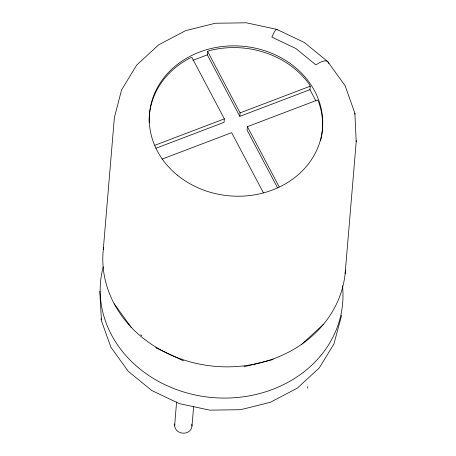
<?xml version="1.0" encoding="UTF-8"?>
<svg xmlns="http://www.w3.org/2000/svg" width="456" height="456" viewBox="0 0 456 456"><rect width="100%" height="100%" fill="white"/><g stroke="black" fill="none" stroke-linecap="round" stroke-linejoin="round"><path stroke-width="0.68" d="M103.284 249.592L114.359 117.716L121.535 89.974L136.686 65.094L158.614 44.859L185.609 30.66L215.289 23.25L246.348 22.8L276.684 29.338L304.226 42.425L327.773 61.64L345.118 85.774L354.865 113.122L356.21 141.708L345.141 273.583M174.648 425.294L176.603 402.021M309.96 89.672L239.805 116.354L207.32 54.862L207.611 51.397L210.011 50.479A86.805 75.097 4.8 0 1 309.139 84.098L310.251 86.201L309.96 89.672L315.922 100.958M191.987 426.086L193.646 406.336M149.163 122.63A86.805 75.097 4.8 0 1 189.468 58.294L191.873 57.382L224.352 118.868L224.061 122.339L155.889 148.263M239.805 116.354L240.095 112.883L207.611 51.397M320.659 140.34A86.805 75.097 4.8 0 0 318.653 102.104L317.541 99.995L247.38 126.677L247.089 130.148L277.584 187.866M307.686 388.096L307.817 386.568M341.641 315.227L333.952 343.944L319.314 367.849L297.386 388.084L270.391 402.283L240.711 409.693L209.652 410.143L179.316 403.606L151.774 390.518L128.227 371.304L110.882 347.176L101.477 320.882L99.79 291.236M301.764 344.257L323.19 324.552M192.888 60.352L207.32 54.862M154.858 145.293L224.352 118.868M240.095 112.883L310.251 86.201M162.148 159.087L231.642 132.662L263.465 192.894M273.258 359.493L243.954 366.806M183.574 360.867L156.129 347.871M140.756 334.801L141.833 335.679M155.827 347.153L157.445 348.475M114.279 303.827L131.191 327.334M247.38 126.677L279.203 186.909M277.105 30.033A17.362 2.4 -71.3 0 0 276.33 29.412L275.886 29.765A17.362 2.4 -71.3 0 0 271.873 37.113L295.938 48.553L315.917 64.923A17.362 6.264 -43.3 0 1 328.24 62.324L328.605 63.116M328.24 62.324L328.491 63.196M356.159 140.562L356.21 141.708M354.865 113.122L354.916 114.234M101.084 318.71L101.135 319.827M191.754 424.131A8.681 7.513 4.8 0 1 183.449 433.211A8.681 7.513 4.8 0 1 174.825 423.994M345.437 270.094A121.524 105.136 4.8 0 1 214.109 366.242A121.524 105.136 4.8 0 1 103.529 247.505M342.496 285.747A121.524 105.136 4.8 0 1 213.539 397.649A121.524 105.136 4.8 0 1 103.21 266.937M177.247 175.081A86.805 75.097 4.8 0 0 320.636 139.279A86.805 75.097 4.8 0 0 210.159 48.746A86.805 75.097 4.8 0 0 177.247 175.081"/></g></svg>
